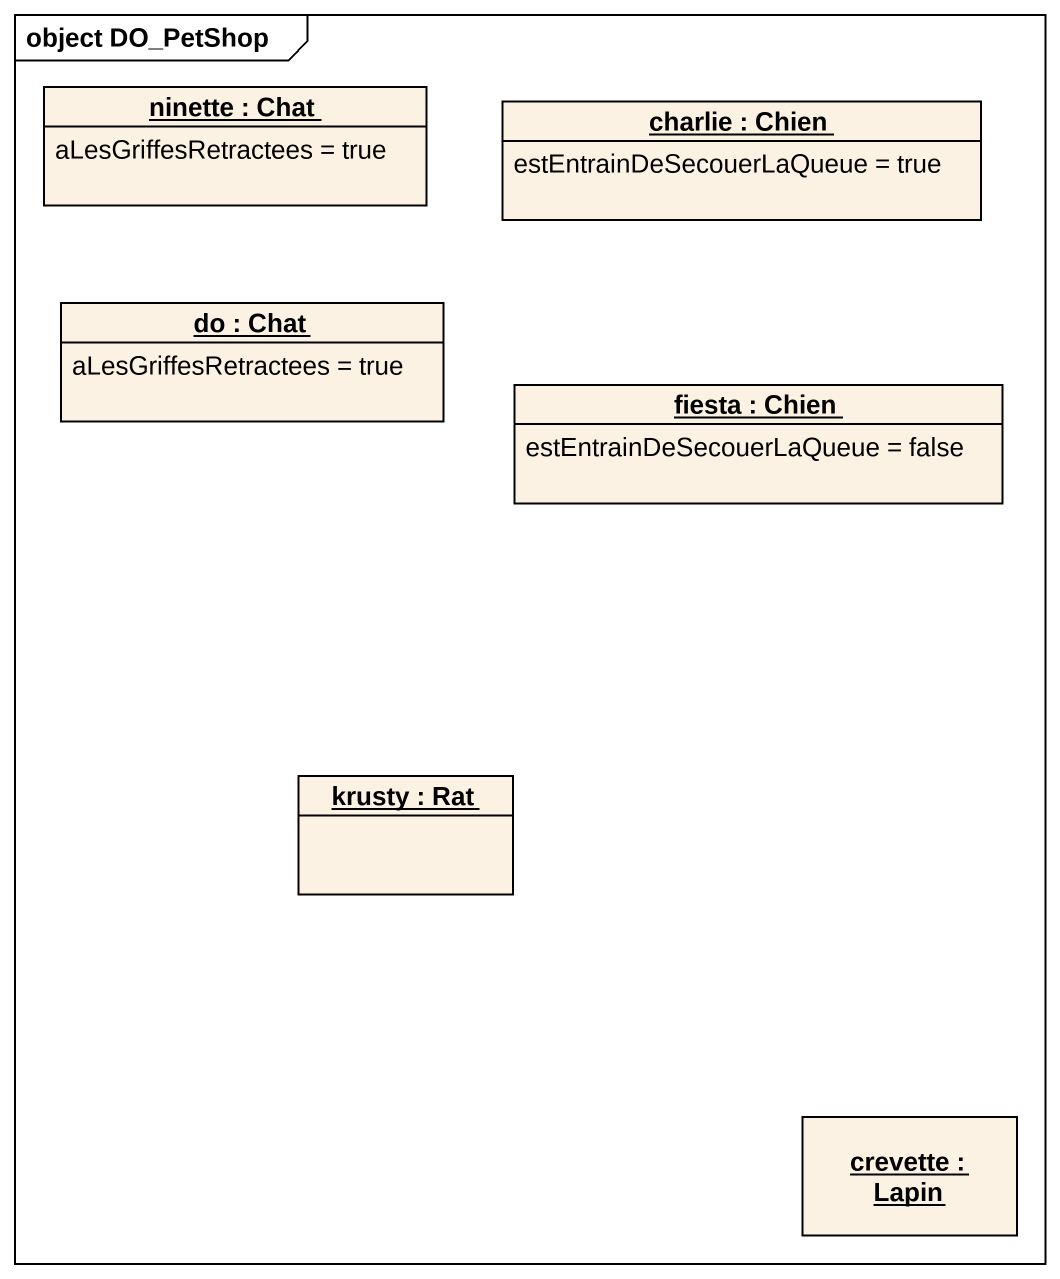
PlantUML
@startuml
mainframe object DO_PetShop
hide circle
hide empty members
object "ninette : Chat" as ninette {
  aLesGriffesRetractees = true
}
object "charlie : Chien" as charlie {
  estEntrainDeSecouerLaQueue = true
}
object "do : Chat" as do {
  aLesGriffesRetractees = true
}
object "fiesta : Chien" as fiesta {
  estEntrainDeSecouerLaQueue = false
}
object "krusty : Rat" as krusty
object "crevette : Lapin" as crevette
@enduml
